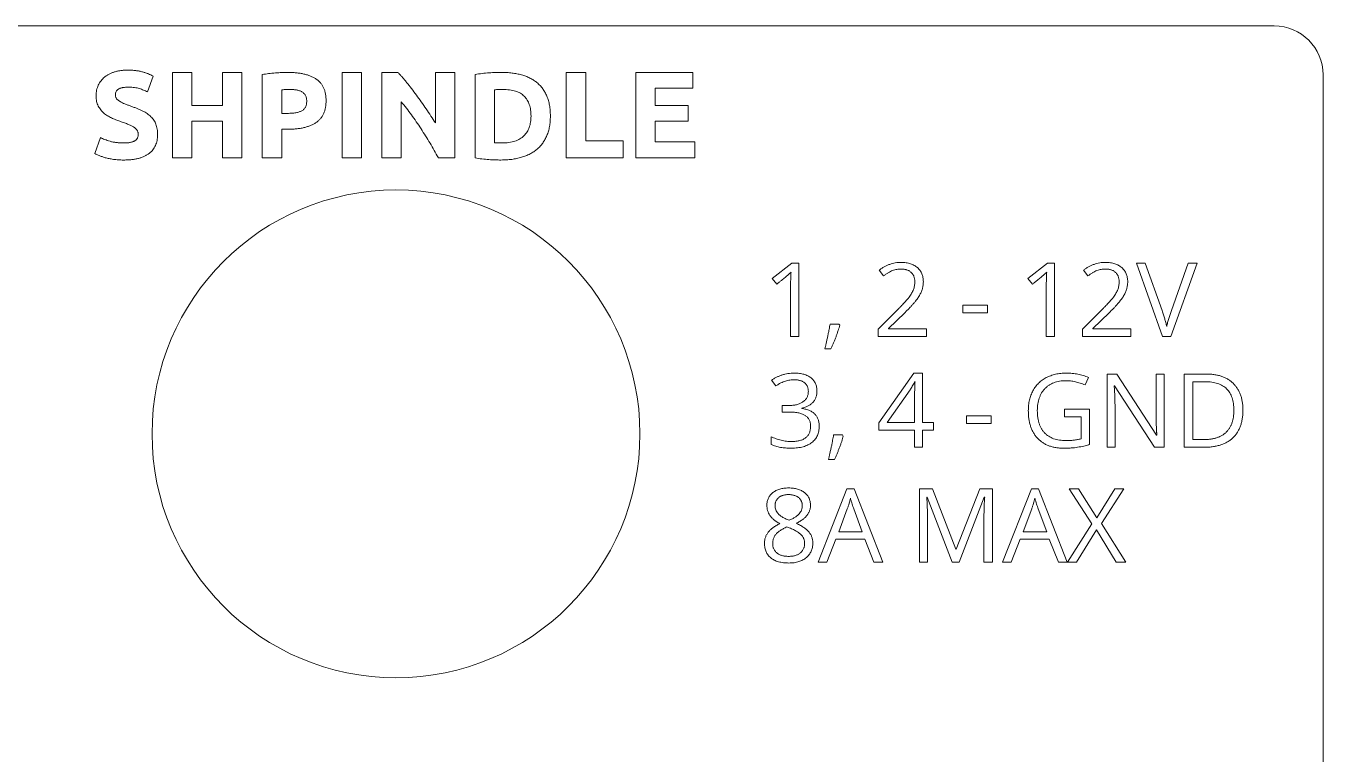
# Model space of a CAD drawing. Header units: millimetres. Extents: x 0 to 106, y -84 to 99.
# Drawn here: x 52.8 to 106, y 69.1 to 98.9 of the extents above; entities that cross this region are included whole.
import ezdxf

# ---------------------------------------------------------------- set-up
doc = ezdxf.new("R2010")
doc.units = ezdxf.units.MM
doc.layers.get('0').update_dxf_attribs({"lineweight": 5})
doc.layers.add('Layer1', color=50, linetype='Continuous', lineweight=15)

msp = doc.modelspace()

# ---------------------------------------------------------------- linework, layer by layer
for p, q in [((58.041, 96.884), (57.815, 96.235)), ((58.835, 93.532), (58.835, 97.032)), ((58.835, 97.032), (59.628, 97.032)), ((59.628, 97.032), (59.628, 95.679)), ((60.888, 97.032), (61.681, 97.032)), ((60.888, 95.679), (60.888, 97.032)), ((61.681, 97.032), (61.681, 93.532)), ((62.521, 93.532), (62.521, 96.943)), ((65.788, 97.032), (66.581, 97.032)), ((65.788, 93.532), (65.788, 97.032)), ((66.581, 97.032), (66.581, 93.532)), ((67.421, 97.032), (68.079, 97.032)), ((67.421, 93.532), (67.421, 97.032)), ((69.615, 94.964), (69.615, 97.032)), ((69.615, 97.032), (70.408, 97.032)), ((70.408, 97.032), (70.408, 93.532)), ((71.248, 93.529), (71.248, 96.947)), ((74.981, 97.032), (75.775, 97.032)), ((74.981, 93.532), (74.981, 97.032)), ((75.775, 97.032), (75.775, 94.232)), ((77.828, 93.532), (77.828, 97.032)), ((77.828, 97.032), (80.161, 97.032)), ((80.161, 97.032), (80.161, 96.379)), ((63.315, 96.318), (63.315, 95.352)), ((72.041, 96.317), (72.041, 94.149)), ((80.161, 96.379), (78.621, 96.379)), ((78.621, 96.379), (78.621, 95.679)), ((68.215, 95.828), (68.215, 93.532)), ((59.628, 95.679), (60.888, 95.679)), ((63.315, 95.352), (63.552, 95.352)), ((78.621, 95.679), (79.975, 95.679)), ((79.975, 95.679), (79.975, 95.026)), ((59.628, 95.026), (59.628, 93.532)), ((60.888, 95.026), (59.628, 95.026)), ((60.888, 93.532), (60.888, 95.026)), ((63.554, 94.699), (63.315, 94.699)), ((63.315, 94.699), (63.315, 93.532)), ((79.975, 95.026), (78.621, 95.026)), ((78.621, 95.026), (78.621, 94.186)), ((55.661, 93.707), (55.883, 94.361)), ((75.775, 94.232), (77.315, 94.232)), ((77.315, 94.232), (77.315, 93.532)), ((78.621, 94.186), (80.255, 94.186)), ((80.255, 94.186), (80.255, 93.532)), ((59.628, 93.532), (58.835, 93.532)), ((61.681, 93.532), (60.888, 93.532)), ((63.315, 93.532), (62.521, 93.532)), ((66.581, 93.532), (65.788, 93.532)), ((68.215, 93.532), (67.421, 93.532)), ((70.408, 93.532), (69.736, 93.532)), ((77.315, 93.532), (74.981, 93.532)), ((80.255, 93.532), (77.828, 93.532)), ((83.423, 88.583), (84.222, 89.203)), ((84.222, 89.203), (84.509, 89.203)), ((84.509, 89.203), (84.509, 86.203)), ((87.982, 88.684), (87.8, 88.916)), ((93.904, 88.583), (94.702, 89.203)), ((94.702, 89.203), (94.99, 89.203)), ((94.99, 89.203), (94.99, 86.203)), ((96.358, 88.684), (96.177, 88.916)), ((99.419, 86.203), (98.347, 89.203)), ((98.347, 89.203), (98.715, 89.203)), ((98.715, 89.203), (99.403, 87.262)), ((100.841, 89.203), (99.763, 86.203)), ((99.783, 87.274), (100.466, 89.203)), ((100.466, 89.203), (100.841, 89.203)), ((83.605, 88.346), (83.423, 88.583)), ((84.176, 86.203), (84.176, 88.338)), ((94.085, 88.346), (93.904, 88.583)), ((94.657, 86.203), (94.657, 88.338)), ((87.761, 86.498), (88.556, 87.296)), ((91.236, 87.176), (91.236, 87.489)), ((91.236, 87.489), (92.251, 87.489)), ((92.251, 87.489), (92.251, 87.176)), ((96.138, 86.498), (96.933, 87.296)), ((85.79, 86.709), (86.157, 86.709)), ((86.157, 86.709), (86.188, 86.663)), ((88.852, 87.173), (88.191, 86.531)), ((92.251, 87.176), (91.236, 87.176)), ((97.228, 87.173), (96.567, 86.531)), ((84.509, 86.203), (84.176, 86.203)), ((87.761, 86.203), (87.761, 86.498)), ((89.743, 86.203), (87.761, 86.203)), ((88.191, 86.531), (88.191, 86.515)), ((88.191, 86.515), (89.743, 86.515)), ((89.743, 86.515), (89.743, 86.203)), ((94.99, 86.203), (94.657, 86.203)), ((96.138, 86.203), (96.138, 86.498)), ((98.12, 86.203), (96.138, 86.203)), ((96.567, 86.531), (96.567, 86.515)), ((96.567, 86.515), (98.12, 86.515)), ((98.12, 86.515), (98.12, 86.203)), ((99.763, 86.203), (99.419, 86.203)), ((85.83, 85.696), (85.578, 85.696)), ((87.789, 82.662), (89.22, 84.7)), ((89.22, 84.7), (89.581, 84.7)), ((89.581, 84.7), (89.581, 82.674)), ((97.15, 81.661), (97.15, 84.661)), ((97.15, 84.661), (97.544, 84.661)), ((97.544, 84.661), (99.169, 82.154)), ((99.157, 82.94), (99.157, 84.661)), ((99.157, 84.661), (99.484, 84.661)), ((99.484, 84.661), (99.484, 81.661)), ((100.309, 81.661), (100.309, 84.661)), ((100.309, 84.661), (101.233, 84.661)), ((83.564, 84.177), (83.391, 84.407)), ((89.073, 84.014), (88.13, 82.674)), ((89.276, 84.342), (89.259, 84.342)), ((96.384, 84.524), (96.247, 84.216)), ((97.456, 84.179), (97.439, 84.179)), ((99.085, 81.661), (97.456, 84.179)), ((101.169, 84.35), (100.659, 84.35)), ((100.659, 84.35), (100.659, 81.973)), ((89.255, 82.674), (89.255, 83.676)), ((83.834, 83.103), (83.834, 83.376)), ((83.834, 83.376), (84.136, 83.376)), ((84.132, 83.103), (83.834, 83.103)), ((84.635, 83.267), (84.635, 83.25)), ((91.38, 82.635), (91.38, 82.947)), ((91.38, 82.947), (92.396, 82.947)), ((92.396, 82.947), (92.396, 82.635)), ((95.403, 83.22), (96.429, 83.22)), ((95.403, 82.908), (95.403, 83.22)), ((96.429, 83.22), (96.429, 81.775)), ((97.472, 83.367), (97.472, 81.661)), ((87.789, 82.363), (87.789, 82.662)), ((88.13, 82.674), (89.255, 82.674)), ((89.581, 82.674), (90.031, 82.674)), ((90.031, 82.674), (90.031, 82.363)), ((92.396, 82.635), (91.38, 82.635)), ((96.079, 82.908), (95.403, 82.908)), ((96.079, 82.004), (96.079, 82.908)), ((83.374, 81.775), (83.374, 82.092)), ((85.935, 82.168), (86.302, 82.168)), ((86.302, 82.168), (86.333, 82.122)), ((89.255, 82.363), (87.789, 82.363)), ((89.255, 81.661), (89.255, 82.363)), ((90.031, 82.363), (89.581, 82.363)), ((89.581, 82.363), (89.581, 81.661)), ((99.169, 82.154), (99.185, 82.154)), ((100.659, 81.973), (101.086, 81.973)), ((89.581, 81.661), (89.255, 81.661)), ((97.472, 81.661), (97.15, 81.661)), ((99.484, 81.661), (99.085, 81.661)), ((101.144, 81.661), (100.309, 81.661)), ((85.975, 81.155), (85.723, 81.155)), ((85.305, 76.952), (86.486, 79.952)), ((86.486, 79.952), (86.778, 79.952)), ((86.778, 79.952), (87.954, 76.952)), ((89.46, 76.952), (89.46, 79.952)), ((89.46, 79.952), (89.986, 79.952)), ((89.986, 79.952), (90.945, 77.478)), ((90.961, 77.478), (91.929, 79.952)), ((91.929, 79.952), (92.45, 79.952)), ((92.45, 79.952), (92.45, 76.952)), ((92.863, 76.952), (94.045, 79.952)), ((94.045, 79.952), (94.337, 79.952)), ((94.337, 79.952), (95.512, 76.952)), ((96.522, 78.52), (95.596, 79.952)), ((95.596, 79.952), (95.981, 79.952)), ((95.981, 79.952), (96.723, 78.764)), ((96.723, 78.764), (97.47, 79.952)), ((97.84, 79.952), (96.914, 78.532)), ((97.47, 79.952), (97.84, 79.952)), ((89.771, 79.612), (89.754, 79.612)), ((90.796, 76.952), (89.771, 79.612)), ((92.114, 79.608), (91.079, 76.952)), ((92.13, 79.608), (92.114, 79.608)), ((86.499, 79.134), (86.148, 78.199)), ((87.113, 78.199), (86.766, 79.134)), ((89.783, 78.86), (89.783, 76.952)), ((92.102, 76.952), (92.102, 78.885)), ((94.057, 79.134), (93.706, 78.199)), ((94.671, 78.199), (94.325, 79.134)), ((86.148, 78.199), (87.113, 78.199)), ((93.706, 78.199), (94.671, 78.199)), ((95.529, 76.952), (96.522, 78.52)), ((96.714, 78.272), (95.897, 76.952)), ((97.517, 76.952), (96.714, 78.272)), ((96.914, 78.532), (97.912, 76.952)), ((86.025, 77.887), (85.658, 76.952)), ((87.221, 77.887), (86.025, 77.887)), ((87.592, 76.952), (87.221, 77.887)), ((93.584, 77.887), (93.217, 76.952)), ((94.779, 77.887), (93.584, 77.887)), ((95.151, 76.952), (94.779, 77.887)), ((90.945, 77.478), (90.961, 77.478)), ((85.658, 76.952), (85.305, 76.952)), ((87.954, 76.952), (87.592, 76.952)), ((89.783, 76.952), (89.46, 76.952)), ((91.079, 76.952), (90.796, 76.952)), ((92.45, 76.952), (92.102, 76.952)), ((93.217, 76.952), (92.863, 76.952)), ((95.512, 76.952), (95.151, 76.952)), ((95.897, 76.952), (95.529, 76.952)), ((97.912, 76.952), (97.517, 76.952))]:
    msp.add_line(p, q)
for points, knots in [([(55.708, 96.068), (55.709, 96.108), (55.711, 96.186), (55.728, 96.299), (55.757, 96.407), (55.797, 96.508), (55.848, 96.603), (55.908, 96.69), (55.978, 96.77), (56.057, 96.843), (56.146, 96.908), (56.244, 96.965), (56.35, 97.013), (56.465, 97.054), (56.588, 97.086), (56.719, 97.109), (56.858, 97.123), (56.953, 97.125), (57.002, 97.126)], [0, 0, 0, 0, 0.063219, 0.123921, 0.182837, 0.240385, 0.297057, 0.35304, 0.409307, 0.466062, 0.524249, 0.583978, 0.645855, 0.710427, 0.778078, 0.848519, 0.922489, 1, 1, 1, 1]), ([(57.002, 97.126), (57.059, 97.125), (57.169, 97.124), (57.329, 97.108), (57.477, 97.086), (57.612, 97.052), (57.736, 97.013), (57.848, 96.973), (57.949, 96.93), (58.012, 96.899), (58.041, 96.884)], [0, 0, 0, 0, 0.15893, 0.307608, 0.445879, 0.574762, 0.695152, 0.805709, 0.907177, 1, 1, 1, 1]), ([(62.521, 96.943), (62.608, 96.958), (62.784, 96.989), (63.009, 97.009), (63.188, 97.021), (63.316, 97.028), (63.435, 97.031), (63.512, 97.032), (63.549, 97.032)], [0, 0, 0, 0, 0.254689, 0.521467, 0.653781, 0.777513, 0.893368, 1, 1, 1, 1]), ([(63.549, 97.032), (63.611, 97.031), (63.731, 97.03), (63.906, 97.017), (64.07, 96.997), (64.223, 96.967), (64.365, 96.929), (64.496, 96.883), (64.615, 96.827), (64.724, 96.764), (64.822, 96.691), (64.905, 96.605), (64.977, 96.51), (65.035, 96.403), (65.08, 96.286), (65.112, 96.157), (65.131, 96.019), (65.133, 95.923), (65.135, 95.873)], [0, 0, 0, 0, 0.08285, 0.161, 0.234365, 0.303545, 0.368783, 0.430529, 0.488946, 0.544708, 0.598498, 0.651326, 0.70401, 0.75736, 0.813095, 0.871706, 0.933674, 1, 1, 1, 1]), ([(68.079, 97.032), (68.107, 97.003), (68.164, 96.942), (68.251, 96.844), (68.343, 96.737), (68.471, 96.579), (68.637, 96.368), (68.837, 96.102), (69.04, 95.822), (69.238, 95.534), (69.431, 95.248), (69.554, 95.057), (69.615, 94.964)], [0, 0, 0, 0, 0.0468, 0.097647, 0.152193, 0.210647, 0.334438, 0.464244, 0.598481, 0.735624, 0.870866, 1, 1, 1, 1]), ([(71.248, 96.947), (71.341, 96.962), (71.53, 96.994), (71.769, 97.012), (71.958, 97.023), (72.091, 97.028), (72.213, 97.032), (72.291, 97.032), (72.329, 97.032)], [0, 0, 0, 0, 0.26092, 0.530021, 0.661913, 0.784281, 0.897203, 1, 1, 1, 1]), ([(72.329, 97.032), (72.402, 97.031), (72.546, 97.029), (72.757, 97.009), (72.957, 96.979), (73.147, 96.934), (73.325, 96.878), (73.49, 96.804), (73.643, 96.717), (73.781, 96.614), (73.908, 96.498), (74.016, 96.365), (74.111, 96.217), (74.176, 96.082), (74.221, 95.968), (74.249, 95.876), (74.274, 95.781), (74.293, 95.681), (74.31, 95.577), (74.32, 95.469), (74.327, 95.356), (74.328, 95.28), (74.328, 95.241)], [0, 0, 0, 0, 0.072035, 0.140751, 0.20666, 0.269891, 0.330837, 0.389347, 0.446292, 0.502185, 0.557672, 0.613383, 0.670138, 0.728804, 0.759121, 0.790238, 0.822399, 0.855581, 0.889728, 0.925314, 0.961972, 1, 1, 1, 1]), ([(57.042, 96.426), (57.019, 96.425), (56.974, 96.425), (56.91, 96.421), (56.85, 96.416), (56.796, 96.407), (56.746, 96.396), (56.701, 96.383), (56.662, 96.367), (56.618, 96.343), (56.571, 96.307), (56.529, 96.251), (56.506, 96.184), (56.503, 96.136), (56.501, 96.111)], [0, 0, 0, 0, 0.098891, 0.189667, 0.274518, 0.351726, 0.423441, 0.488943, 0.548042, 0.602869, 0.702592, 0.796938, 0.894342, 1, 1, 1, 1]), ([(57.815, 96.235), (57.762, 96.259), (57.654, 96.31), (57.51, 96.36), (57.384, 96.395), (57.278, 96.413), (57.163, 96.424), (57.084, 96.425), (57.042, 96.426)], [0, 0, 0, 0, 0.214882, 0.445942, 0.568996, 0.702527, 0.845656, 1, 1, 1, 1]), ([(63.615, 96.332), (63.588, 96.332), (63.534, 96.331), (63.455, 96.327), (63.382, 96.323), (63.336, 96.319), (63.315, 96.318)], [0, 0, 0, 0, 0.271501, 0.540807, 0.788454, 1, 1, 1, 1]), ([(64.341, 95.855), (64.341, 95.877), (64.34, 95.92), (64.33, 95.981), (64.315, 96.036), (64.292, 96.086), (64.264, 96.13), (64.23, 96.17), (64.19, 96.204), (64.145, 96.234), (64.095, 96.26), (64.04, 96.282), (63.979, 96.298), (63.89, 96.316), (63.768, 96.33), (63.668, 96.331), (63.615, 96.332)], [0, 0, 0, 0, 0.067573, 0.129221, 0.186575, 0.240747, 0.292862, 0.344915, 0.397447, 0.45138, 0.5075, 0.566774, 0.629975, 0.696605, 0.841416, 1, 1, 1, 1]), ([(72.376, 96.332), (72.348, 96.332), (72.291, 96.332), (72.207, 96.33), (72.123, 96.326), (72.068, 96.32), (72.041, 96.317)], [0, 0, 0, 0, 0.250147, 0.506894, 0.759544, 1, 1, 1, 1]), ([(73.535, 95.238), (73.534, 95.282), (73.532, 95.366), (73.519, 95.49), (73.497, 95.604), (73.468, 95.711), (73.428, 95.81), (73.38, 95.9), (73.324, 95.983), (73.257, 96.057), (73.182, 96.123), (73.097, 96.179), (73.002, 96.227), (72.895, 96.265), (72.78, 96.296), (72.654, 96.316), (72.518, 96.33), (72.425, 96.332), (72.376, 96.332)], [0, 0, 0, 0, 0.071652, 0.138873, 0.202466, 0.262798, 0.320276, 0.375811, 0.429885, 0.483706, 0.537563, 0.592955, 0.650959, 0.712006, 0.777049, 0.846445, 0.920395, 1, 1, 1, 1]), ([(56.686, 95.026), (56.627, 95.048), (56.509, 95.091), (56.364, 95.152), (56.251, 95.208), (56.169, 95.254), (56.093, 95.307), (56.021, 95.363), (55.954, 95.426), (55.895, 95.496), (55.841, 95.572), (55.793, 95.654), (55.755, 95.745), (55.727, 95.845), (55.711, 95.954), (55.709, 96.029), (55.708, 96.068)], [0, 0, 0, 0, 0.120871, 0.243844, 0.305424, 0.365845, 0.425494, 0.484928, 0.543972, 0.602843, 0.663034, 0.723864, 0.786837, 0.853426, 0.923984, 1, 1, 1, 1]), ([(56.501, 96.111), (56.502, 96.095), (56.503, 96.066), (56.513, 96.023), (56.528, 95.984), (56.549, 95.949), (56.577, 95.918), (56.609, 95.887), (56.647, 95.859), (56.705, 95.822), (56.785, 95.78), (56.891, 95.735), (57.008, 95.692), (57.09, 95.663), (57.133, 95.648)], [0, 0, 0, 0, 0.055139, 0.106204, 0.155999, 0.204237, 0.253786, 0.306916, 0.362995, 0.423086, 0.551638, 0.688579, 0.837835, 1, 1, 1, 1]), ([(63.552, 95.352), (63.583, 95.352), (63.645, 95.353), (63.734, 95.358), (63.817, 95.366), (63.894, 95.377), (63.965, 95.393), (64.03, 95.411), (64.089, 95.432), (64.142, 95.457), (64.19, 95.485), (64.23, 95.522), (64.265, 95.563), (64.293, 95.61), (64.315, 95.664), (64.33, 95.722), (64.34, 95.787), (64.341, 95.831), (64.341, 95.855)], [0, 0, 0, 0, 0.088309, 0.171309, 0.2491, 0.321912, 0.389323, 0.451459, 0.509895, 0.563977, 0.615239, 0.665271, 0.714928, 0.765833, 0.818812, 0.874991, 0.934739, 1, 1, 1, 1]), ([(65.135, 95.873), (65.133, 95.823), (65.131, 95.726), (65.112, 95.586), (65.08, 95.457), (65.036, 95.337), (64.977, 95.23), (64.906, 95.132), (64.822, 95.046), (64.725, 94.972), (64.616, 94.907), (64.497, 94.852), (64.366, 94.804), (64.225, 94.766), (64.073, 94.735), (63.909, 94.715), (63.735, 94.701), (63.615, 94.7), (63.554, 94.699)], [0, 0, 0, 0, 0.066811, 0.129268, 0.18805, 0.243835, 0.298061, 0.350946, 0.403876, 0.457927, 0.513884, 0.572157, 0.633556, 0.698406, 0.767479, 0.840343, 0.918001, 1, 1, 1, 1]), ([(69.736, 93.532), (69.68, 93.632), (69.57, 93.833), (69.395, 94.131), (69.214, 94.427), (69.027, 94.721), (68.834, 95.01), (68.634, 95.29), (68.429, 95.564), (68.286, 95.74), (68.215, 95.828)], [0, 0, 0, 0, 0.124403, 0.249657, 0.375451, 0.501832, 0.628188, 0.753135, 0.876985, 1, 1, 1, 1]), ([(57.133, 95.648), (57.178, 95.632), (57.265, 95.6), (57.39, 95.549), (57.506, 95.499), (57.615, 95.45), (57.714, 95.398), (57.804, 95.342), (57.886, 95.283), (57.958, 95.218), (58.024, 95.15), (58.078, 95.074), (58.126, 94.993), (58.163, 94.906), (58.192, 94.811), (58.213, 94.708), (58.226, 94.594), (58.227, 94.516), (58.228, 94.475)], [0, 0, 0, 0, 0.0818631, 0.1590654, 0.231652, 0.2991239, 0.3626657, 0.4228972, 0.4807224, 0.5359016, 0.5895419, 0.6426195, 0.6956349, 0.7491862, 0.8050514, 0.8654268, 0.9299699, 1, 1, 1, 1]), ([(74.328, 95.241), (74.328, 95.203), (74.327, 95.13), (74.32, 95.021), (74.31, 94.916), (74.293, 94.815), (74.274, 94.717), (74.248, 94.624), (74.221, 94.533), (74.176, 94.418), (74.111, 94.283), (74.017, 94.135), (73.909, 94), (73.784, 93.881), (73.645, 93.776), (73.493, 93.685), (73.325, 93.609), (73.144, 93.546), (72.95, 93.499), (72.745, 93.464), (72.528, 93.443), (72.379, 93.44), (72.303, 93.439)], [0, 0, 0, 0, 0.03638, 0.071401, 0.105596, 0.138835, 0.17112, 0.202401, 0.233103, 0.263236, 0.321758, 0.378241, 0.43383, 0.489286, 0.545264, 0.602459, 0.661746, 0.723743, 0.788245, 0.855576, 0.926035, 1, 1, 1, 1]), ([(72.35, 94.139), (72.399, 94.14), (72.493, 94.141), (72.629, 94.155), (72.756, 94.177), (72.873, 94.21), (72.981, 94.25), (73.079, 94.301), (73.167, 94.36), (73.245, 94.429), (73.314, 94.506), (73.373, 94.59), (73.423, 94.681), (73.464, 94.779), (73.496, 94.884), (73.518, 94.996), (73.533, 95.114), (73.534, 95.196), (73.535, 95.238)], [0, 0, 0, 0, 0.079068, 0.152951, 0.222402, 0.287975, 0.350137, 0.409345, 0.466556, 0.522541, 0.578231, 0.633815, 0.6897, 0.746725, 0.805848, 0.867536, 0.931991, 1, 1, 1, 1]), ([(57.435, 94.499), (57.434, 94.513), (57.433, 94.541), (57.425, 94.581), (57.412, 94.619), (57.392, 94.656), (57.367, 94.69), (57.337, 94.723), (57.301, 94.754), (57.26, 94.783), (57.213, 94.811), (57.158, 94.84), (57.097, 94.87), (57.029, 94.901), (56.953, 94.931), (56.87, 94.963), (56.781, 94.995), (56.718, 95.015), (56.686, 95.026)], [0, 0, 0, 0, 0.042809, 0.08483, 0.126056, 0.167614, 0.211073, 0.256681, 0.304465, 0.356023, 0.412172, 0.475853, 0.545881, 0.622331, 0.70636, 0.796941, 0.894809, 1, 1, 1, 1]), ([(55.883, 94.361), (55.911, 94.346), (55.969, 94.317), (56.064, 94.278), (56.168, 94.24), (56.281, 94.205), (56.406, 94.174), (56.544, 94.154), (56.696, 94.141), (56.801, 94.14), (56.856, 94.139)], [0, 0, 0, 0, 0.093495, 0.195325, 0.304037, 0.421414, 0.548618, 0.686937, 0.837181, 1, 1, 1, 1]), ([(58.228, 94.475), (58.227, 94.435), (58.226, 94.357), (58.208, 94.244), (58.181, 94.137), (58.144, 94.037), (58.095, 93.944), (58.035, 93.858), (57.964, 93.779), (57.883, 93.708), (57.79, 93.644), (57.687, 93.589), (57.572, 93.542), (57.447, 93.504), (57.311, 93.474), (57.163, 93.454), (57.005, 93.441), (56.897, 93.44), (56.84, 93.439)], [0, 0, 0, 0, 0.060865, 0.118966, 0.174453, 0.22831, 0.281551, 0.334527, 0.387829, 0.442732, 0.499506, 0.558898, 0.62142, 0.687692, 0.758314, 0.833981, 0.914319, 1, 1, 1, 1]), ([(56.856, 94.139), (56.883, 94.139), (56.935, 94.14), (57.009, 94.144), (57.076, 94.153), (57.136, 94.165), (57.189, 94.18), (57.237, 94.197), (57.279, 94.217), (57.315, 94.24), (57.347, 94.265), (57.373, 94.292), (57.394, 94.322), (57.414, 94.365), (57.431, 94.424), (57.433, 94.473), (57.435, 94.499)], [0, 0, 0, 0, 0.105477, 0.201747, 0.288176, 0.36592, 0.437445, 0.502689, 0.562077, 0.617473, 0.668354, 0.717643, 0.763618, 0.808678, 0.900768, 1, 1, 1, 1]), ([(72.041, 94.149), (72.062, 94.148), (72.105, 94.144), (72.176, 94.14), (72.259, 94.14), (72.318, 94.139), (72.35, 94.139)], [0, 0, 0, 0, 0.198447, 0.424973, 0.688939, 1, 1, 1, 1]), ([(56.84, 93.439), (56.802, 93.439), (56.728, 93.439), (56.62, 93.446), (56.517, 93.453), (56.42, 93.466), (56.329, 93.481), (56.243, 93.496), (56.163, 93.515), (56.065, 93.539), (55.956, 93.574), (55.841, 93.617), (55.745, 93.662), (55.688, 93.692), (55.661, 93.707)], [0, 0, 0, 0, 0.093691, 0.182133, 0.266525, 0.346533, 0.422071, 0.493109, 0.561003, 0.624393, 0.740082, 0.840374, 0.926602, 1, 1, 1, 1]), ([(72.303, 93.439), (72.266, 93.439), (72.189, 93.44), (72.069, 93.443), (71.941, 93.449), (71.758, 93.458), (71.525, 93.479), (71.34, 93.513), (71.248, 93.529)], [0, 0, 0, 0, 0.104514, 0.217303, 0.33912, 0.469246, 0.73585, 1, 1, 1, 1]), ([(84.193, 88.842), (84.178, 88.827), (84.146, 88.796), (84.107, 88.76), (84.072, 88.731), (84.042, 88.704), (83.998, 88.668), (83.942, 88.623), (83.875, 88.567), (83.795, 88.502), (83.704, 88.427), (83.639, 88.374), (83.605, 88.346)], [0, 0, 0, 0, 0.08278, 0.172908, 0.206024, 0.259299, 0.332923, 0.426193, 0.539108, 0.67289, 0.826317, 1, 1, 1, 1]), ([(84.176, 88.338), (84.177, 88.424), (84.178, 88.593), (84.188, 88.76), (84.193, 88.842)], [0, 0, 0, 0, 0.514218, 1, 1, 1, 1]), ([(87.8, 88.916), (87.835, 88.942), (87.903, 88.993), (88.012, 89.06), (88.122, 89.116), (88.235, 89.162), (88.35, 89.198), (88.467, 89.223), (88.587, 89.239), (88.667, 89.241), (88.708, 89.242)], [0, 0, 0, 0, 0.132527, 0.261246, 0.386973, 0.510012, 0.632616, 0.754318, 0.876056, 1, 1, 1, 1]), ([(88.713, 88.969), (88.682, 88.969), (88.621, 88.967), (88.53, 88.955), (88.442, 88.936), (88.355, 88.908), (88.267, 88.87), (88.175, 88.82), (88.079, 88.758), (88.015, 88.709), (87.982, 88.684)], [0, 0, 0, 0, 0.115541, 0.229629, 0.341671, 0.453366, 0.570751, 0.700233, 0.843076, 1, 1, 1, 1]), ([(88.708, 89.242), (88.742, 89.241), (88.81, 89.24), (88.908, 89.23), (89, 89.213), (89.086, 89.189), (89.167, 89.159), (89.242, 89.122), (89.311, 89.077), (89.375, 89.027), (89.431, 88.97), (89.481, 88.909), (89.522, 88.843), (89.557, 88.772), (89.583, 88.697), (89.602, 88.616), (89.614, 88.532), (89.615, 88.473), (89.616, 88.444)], [0, 0, 0, 0, 0.0758062, 0.1474644, 0.2159034, 0.2815278, 0.3444311, 0.4052166, 0.4651682, 0.5244653, 0.5830769, 0.6404263, 0.697301, 0.754303, 0.81237, 0.8723613, 0.9348814, 1, 1, 1, 1]), ([(89.266, 88.445), (89.266, 88.465), (89.265, 88.503), (89.258, 88.559), (89.246, 88.612), (89.231, 88.662), (89.21, 88.708), (89.184, 88.752), (89.154, 88.791), (89.12, 88.829), (89.081, 88.861), (89.04, 88.891), (88.993, 88.914), (88.944, 88.935), (88.891, 88.95), (88.835, 88.962), (88.775, 88.967), (88.734, 88.969), (88.713, 88.969)], [0, 0, 0, 0, 0.068466, 0.133109, 0.19591, 0.255904, 0.314621, 0.372797, 0.430203, 0.488601, 0.547118, 0.606396, 0.666012, 0.727042, 0.79088, 0.85713, 0.926602, 1, 1, 1, 1]), ([(94.673, 88.842), (94.658, 88.827), (94.626, 88.796), (94.588, 88.76), (94.553, 88.731), (94.522, 88.704), (94.478, 88.668), (94.423, 88.623), (94.356, 88.567), (94.276, 88.502), (94.185, 88.427), (94.12, 88.374), (94.085, 88.346)], [0, 0, 0, 0, 0.08278, 0.172908, 0.206024, 0.259299, 0.332923, 0.426193, 0.539108, 0.67289, 0.826317, 1, 1, 1, 1]), ([(94.657, 88.338), (94.657, 88.424), (94.659, 88.593), (94.669, 88.76), (94.673, 88.842)], [0, 0, 0, 0, 0.514218, 1, 1, 1, 1]), ([(96.177, 88.916), (96.212, 88.942), (96.28, 88.993), (96.388, 89.06), (96.499, 89.116), (96.611, 89.162), (96.726, 89.198), (96.844, 89.223), (96.963, 89.239), (97.044, 89.241), (97.085, 89.242)], [0, 0, 0, 0, 0.132527, 0.261246, 0.386973, 0.510012, 0.632616, 0.754318, 0.876056, 1, 1, 1, 1]), ([(97.089, 88.969), (97.059, 88.969), (96.997, 88.967), (96.907, 88.955), (96.818, 88.936), (96.731, 88.908), (96.643, 88.87), (96.552, 88.82), (96.455, 88.758), (96.392, 88.709), (96.358, 88.684)], [0, 0, 0, 0, 0.115541, 0.229629, 0.341671, 0.453366, 0.570751, 0.700233, 0.843076, 1, 1, 1, 1]), ([(97.085, 89.242), (97.119, 89.241), (97.186, 89.24), (97.284, 89.23), (97.376, 89.213), (97.463, 89.189), (97.544, 89.159), (97.619, 89.122), (97.688, 89.077), (97.751, 89.027), (97.808, 88.97), (97.858, 88.909), (97.899, 88.843), (97.934, 88.772), (97.96, 88.697), (97.978, 88.616), (97.99, 88.532), (97.992, 88.473), (97.992, 88.444)], [0, 0, 0, 0, 0.075806, 0.147464, 0.215903, 0.281528, 0.344431, 0.405217, 0.465168, 0.524465, 0.583077, 0.640426, 0.697301, 0.754303, 0.81237, 0.872361, 0.934881, 1, 1, 1, 1]), ([(97.643, 88.445), (97.642, 88.465), (97.641, 88.503), (97.635, 88.559), (97.623, 88.612), (97.607, 88.662), (97.587, 88.708), (97.561, 88.752), (97.531, 88.791), (97.497, 88.829), (97.458, 88.861), (97.416, 88.891), (97.37, 88.914), (97.321, 88.935), (97.268, 88.95), (97.212, 88.962), (97.152, 88.967), (97.111, 88.969), (97.089, 88.969)], [0, 0, 0, 0, 0.068466, 0.133109, 0.19591, 0.255904, 0.314621, 0.372797, 0.430203, 0.488601, 0.547118, 0.606396, 0.666012, 0.727042, 0.79088, 0.85713, 0.926602, 1, 1, 1, 1]), ([(88.556, 87.296), (88.585, 87.326), (88.641, 87.382), (88.72, 87.464), (88.792, 87.54), (88.856, 87.608), (88.911, 87.671), (88.96, 87.726), (89, 87.775), (89.044, 87.83), (89.089, 87.896), (89.136, 87.973), (89.177, 88.049), (89.209, 88.125), (89.236, 88.201), (89.253, 88.28), (89.264, 88.362), (89.266, 88.417), (89.266, 88.445)], [0, 0, 0, 0, 0.089279, 0.17144, 0.246179, 0.313801, 0.373726, 0.426843, 0.472309, 0.511066, 0.579412, 0.644521, 0.706101, 0.764816, 0.82221, 0.880173, 0.939445, 1, 1, 1, 1]), ([(89.616, 88.444), (89.615, 88.42), (89.614, 88.372), (89.606, 88.301), (89.594, 88.23), (89.576, 88.159), (89.553, 88.089), (89.526, 88.018), (89.492, 87.948), (89.454, 87.877), (89.409, 87.804), (89.355, 87.728), (89.293, 87.646), (89.222, 87.56), (89.142, 87.47), (89.053, 87.375), (88.956, 87.275), (88.887, 87.208), (88.852, 87.173)], [0, 0, 0, 0, 0.046737, 0.093735, 0.140729, 0.188465, 0.237198, 0.286871, 0.337593, 0.389752, 0.445147, 0.506504, 0.573737, 0.64663, 0.725538, 0.811131, 0.902603, 1, 1, 1, 1]), ([(96.933, 87.296), (96.962, 87.326), (97.018, 87.382), (97.097, 87.464), (97.168, 87.54), (97.232, 87.608), (97.288, 87.671), (97.336, 87.726), (97.377, 87.775), (97.42, 87.83), (97.466, 87.896), (97.512, 87.973), (97.553, 88.049), (97.586, 88.125), (97.612, 88.201), (97.629, 88.28), (97.641, 88.362), (97.642, 88.417), (97.643, 88.445)], [0, 0, 0, 0, 0.089279, 0.17144, 0.246179, 0.313801, 0.373726, 0.426843, 0.472309, 0.511066, 0.579412, 0.644521, 0.706101, 0.764816, 0.82221, 0.880173, 0.939445, 1, 1, 1, 1]), ([(97.992, 88.444), (97.992, 88.42), (97.991, 88.372), (97.982, 88.301), (97.971, 88.23), (97.953, 88.159), (97.929, 88.089), (97.902, 88.018), (97.869, 87.948), (97.831, 87.877), (97.786, 87.804), (97.732, 87.728), (97.67, 87.646), (97.599, 87.56), (97.518, 87.47), (97.43, 87.375), (97.332, 87.275), (97.264, 87.208), (97.228, 87.173)], [0, 0, 0, 0, 0.046737, 0.093735, 0.140729, 0.188465, 0.237198, 0.286871, 0.337593, 0.389752, 0.445147, 0.506504, 0.573737, 0.64663, 0.725538, 0.811131, 0.902603, 1, 1, 1, 1]), ([(99.403, 87.262), (99.422, 87.206), (99.459, 87.097), (99.51, 86.934), (99.554, 86.772), (99.579, 86.664), (99.591, 86.611)], [0, 0, 0, 0, 0.258958, 0.51115, 0.75886, 1, 1, 1, 1]), ([(99.591, 86.611), (99.604, 86.667), (99.629, 86.778), (99.676, 86.944), (99.726, 87.11), (99.764, 87.219), (99.783, 87.274)], [0, 0, 0, 0, 0.247334, 0.496008, 0.746648, 1, 1, 1, 1]), ([(85.578, 85.696), (85.588, 85.734), (85.608, 85.812), (85.637, 85.935), (85.667, 86.071), (85.698, 86.215), (85.728, 86.357), (85.754, 86.488), (85.774, 86.604), (85.785, 86.676), (85.79, 86.709)], [0, 0, 0, 0, 0.110957, 0.233618, 0.368004, 0.514254, 0.658987, 0.78838, 0.901778, 1, 1, 1, 1]), ([(86.188, 86.663), (86.179, 86.628), (86.159, 86.555), (86.123, 86.442), (86.082, 86.32), (86.036, 86.193), (85.987, 86.064), (85.937, 85.937), (85.884, 85.815), (85.848, 85.736), (85.83, 85.696)], [0, 0, 0, 0, 0.105906, 0.220836, 0.344699, 0.478303, 0.614592, 0.746696, 0.875119, 1, 1, 1, 1]), ([(83.391, 84.407), (83.423, 84.429), (83.487, 84.474), (83.591, 84.532), (83.702, 84.582), (83.819, 84.624), (83.942, 84.658), (84.068, 84.682), (84.198, 84.698), (84.285, 84.699), (84.33, 84.7)], [0, 0, 0, 0, 0.116182, 0.234752, 0.356291, 0.481289, 0.608916, 0.73728, 0.867181, 1, 1, 1, 1]), ([(84.33, 84.7), (84.365, 84.7), (84.434, 84.699), (84.535, 84.689), (84.63, 84.674), (84.719, 84.653), (84.801, 84.625), (84.878, 84.592), (84.948, 84.551), (85.012, 84.506), (85.07, 84.455), (85.119, 84.398), (85.162, 84.338), (85.196, 84.272), (85.223, 84.202), (85.242, 84.127), (85.254, 84.048), (85.255, 83.994), (85.256, 83.966)], [0, 0, 0, 0, 0.079781, 0.155282, 0.22728, 0.295255, 0.360248, 0.422482, 0.482905, 0.541707, 0.599155, 0.655014, 0.710005, 0.76504, 0.820725, 0.878088, 0.937509, 1, 1, 1, 1]), ([(93.919, 83.16), (93.92, 83.199), (93.921, 83.274), (93.929, 83.386), (93.945, 83.494), (93.965, 83.598), (93.991, 83.699), (94.024, 83.796), (94.062, 83.889), (94.106, 83.978), (94.156, 84.064), (94.212, 84.144), (94.272, 84.219), (94.337, 84.289), (94.408, 84.354), (94.485, 84.413), (94.566, 84.467), (94.652, 84.516), (94.742, 84.559), (94.837, 84.597), (94.935, 84.629), (95.038, 84.655), (95.144, 84.675), (95.254, 84.69), (95.367, 84.698), (95.444, 84.7), (95.483, 84.7)], [0, 0, 0, 0, 0.04633, 0.091305, 0.135109, 0.177833, 0.219616, 0.260687, 0.301233, 0.341452, 0.381211, 0.420297, 0.458988, 0.49748, 0.535987, 0.574758, 0.613974, 0.6537, 0.694145, 0.735054, 0.776589, 0.819084, 0.862483, 0.906982, 0.95269, 1, 1, 1, 1]), ([(95.483, 84.7), (95.523, 84.7), (95.603, 84.698), (95.721, 84.691), (95.836, 84.676), (95.95, 84.658), (96.062, 84.632), (96.171, 84.602), (96.279, 84.566), (96.349, 84.538), (96.384, 84.524)], [0, 0, 0, 0, 0.129878, 0.257365, 0.383502, 0.508429, 0.632027, 0.755151, 0.87749, 1, 1, 1, 1]), ([(101.233, 84.661), (101.29, 84.66), (101.401, 84.658), (101.562, 84.639), (101.714, 84.609), (101.857, 84.568), (101.989, 84.513), (102.112, 84.446), (102.224, 84.366), (102.327, 84.275), (102.419, 84.174), (102.498, 84.061), (102.565, 83.94), (102.621, 83.808), (102.663, 83.667), (102.693, 83.517), (102.712, 83.356), (102.714, 83.246), (102.715, 83.19)], [0, 0, 0, 0, 0.07213, 0.1402892, 0.2054396, 0.2675305, 0.3277949, 0.3862253, 0.4440187, 0.5016233, 0.5592074, 0.6167914, 0.6751204, 0.7346746, 0.7965935, 0.8609897, 0.9286391, 1, 1, 1, 1]), ([(84.339, 84.428), (84.306, 84.427), (84.242, 84.426), (84.147, 84.415), (84.054, 84.399), (83.963, 84.375), (83.871, 84.342), (83.774, 84.297), (83.67, 84.243), (83.601, 84.199), (83.564, 84.177)], [0, 0, 0, 0, 0.1186158, 0.2334406, 0.3471239, 0.4584064, 0.574863, 0.703394, 0.8450413, 1, 1, 1, 1]), ([(84.902, 83.959), (84.902, 83.977), (84.901, 84.011), (84.893, 84.062), (84.882, 84.11), (84.866, 84.155), (84.843, 84.196), (84.817, 84.235), (84.786, 84.271), (84.751, 84.304), (84.711, 84.333), (84.668, 84.359), (84.621, 84.38), (84.571, 84.398), (84.518, 84.411), (84.461, 84.42), (84.401, 84.427), (84.36, 84.427), (84.339, 84.428)], [0, 0, 0, 0, 0.064758, 0.12568, 0.184697, 0.241914, 0.298476, 0.355157, 0.411451, 0.470247, 0.529647, 0.590289, 0.651799, 0.715045, 0.781727, 0.851099, 0.923515, 1, 1, 1, 1]), ([(89.259, 84.342), (89.243, 84.31), (89.212, 84.249), (89.165, 84.163), (89.119, 84.085), (89.088, 84.037), (89.073, 84.014)], [0, 0, 0, 0, 0.2816519, 0.5432565, 0.7814155, 1, 1, 1, 1]), ([(89.255, 83.676), (89.255, 83.726), (89.256, 83.831), (89.261, 83.993), (89.266, 84.164), (89.273, 84.281), (89.276, 84.342)], [0, 0, 0, 0, 0.228389, 0.471472, 0.728336, 1, 1, 1, 1]), ([(95.46, 84.389), (95.415, 84.388), (95.328, 84.386), (95.201, 84.371), (95.081, 84.345), (94.969, 84.31), (94.865, 84.263), (94.767, 84.208), (94.678, 84.141), (94.596, 84.065), (94.524, 83.979), (94.46, 83.886), (94.408, 83.785), (94.363, 83.676), (94.33, 83.558), (94.306, 83.433), (94.291, 83.301), (94.289, 83.21), (94.288, 83.163)], [0, 0, 0, 0, 0.06997, 0.136255, 0.199369, 0.260109, 0.319316, 0.377281, 0.434929, 0.492679, 0.550815, 0.609088, 0.668387, 0.729139, 0.792331, 0.858106, 0.927184, 1, 1, 1, 1]), ([(96.247, 84.216), (96.214, 84.23), (96.147, 84.257), (96.046, 84.292), (95.946, 84.321), (95.847, 84.346), (95.749, 84.365), (95.652, 84.378), (95.556, 84.388), (95.492, 84.388), (95.46, 84.389)], [0, 0, 0, 0, 0.134781, 0.266765, 0.395024, 0.52027, 0.643334, 0.763814, 0.882871, 1, 1, 1, 1]), ([(97.439, 84.179), (97.445, 84.107), (97.455, 83.965), (97.465, 83.758), (97.471, 83.559), (97.472, 83.43), (97.472, 83.367)], [0, 0, 0, 0, 0.2669923, 0.5232201, 0.7672741, 1, 1, 1, 1]), ([(102.345, 83.178), (102.344, 83.225), (102.343, 83.316), (102.329, 83.449), (102.307, 83.572), (102.273, 83.687), (102.232, 83.793), (102.181, 83.89), (102.12, 83.977), (102.05, 84.056), (101.972, 84.126), (101.883, 84.186), (101.786, 84.237), (101.68, 84.279), (101.565, 84.31), (101.441, 84.334), (101.308, 84.347), (101.216, 84.349), (101.169, 84.35)], [0, 0, 0, 0, 0.074265, 0.144042, 0.209799, 0.272067, 0.331535, 0.388781, 0.444422, 0.499258, 0.554333, 0.610057, 0.667303, 0.726771, 0.789567, 0.855638, 0.925416, 1, 1, 1, 1]), ([(84.136, 83.376), (84.165, 83.376), (84.221, 83.377), (84.302, 83.384), (84.379, 83.396), (84.452, 83.414), (84.52, 83.434), (84.583, 83.462), (84.642, 83.493), (84.696, 83.529), (84.744, 83.57), (84.787, 83.614), (84.822, 83.662), (84.852, 83.714), (84.874, 83.77), (84.891, 83.83), (84.901, 83.893), (84.902, 83.937), (84.902, 83.959)], [0, 0, 0, 0, 0.07912, 0.154583, 0.226143, 0.294714, 0.359998, 0.422822, 0.483797, 0.544003, 0.602534, 0.658471, 0.713443, 0.768197, 0.823298, 0.879775, 0.938796, 1, 1, 1, 1]), ([(85.256, 83.966), (85.255, 83.943), (85.254, 83.898), (85.246, 83.833), (85.234, 83.77), (85.216, 83.71), (85.193, 83.654), (85.165, 83.602), (85.132, 83.552), (85.094, 83.505), (85.051, 83.463), (85.005, 83.423), (84.953, 83.388), (84.898, 83.355), (84.838, 83.328), (84.774, 83.304), (84.706, 83.282), (84.659, 83.272), (84.635, 83.267)], [0, 0, 0, 0, 0.0671, 0.131065, 0.193331, 0.253411, 0.312482, 0.370359, 0.428625, 0.48683, 0.545577, 0.605376, 0.665953, 0.727636, 0.791881, 0.85856, 0.927453, 1, 1, 1, 1]), ([(84.995, 82.532), (84.994, 82.555), (84.993, 82.6), (84.983, 82.665), (84.966, 82.726), (84.942, 82.782), (84.912, 82.834), (84.874, 82.881), (84.83, 82.924), (84.779, 82.962), (84.721, 82.996), (84.657, 83.024), (84.586, 83.048), (84.508, 83.068), (84.423, 83.084), (84.332, 83.095), (84.234, 83.102), (84.167, 83.102), (84.132, 83.103)], [0, 0, 0, 0, 0.058744, 0.114907, 0.167817, 0.219691, 0.270174, 0.32117, 0.3733, 0.427081, 0.484066, 0.543786, 0.607484, 0.676104, 0.749004, 0.827431, 0.910687, 1, 1, 1, 1]), ([(84.635, 83.25), (84.664, 83.246), (84.721, 83.237), (84.803, 83.22), (84.879, 83.197), (84.95, 83.17), (85.014, 83.138), (85.074, 83.103), (85.126, 83.062), (85.173, 83.017), (85.215, 82.969), (85.25, 82.916), (85.281, 82.86), (85.305, 82.8), (85.325, 82.737), (85.338, 82.67), (85.347, 82.599), (85.348, 82.551), (85.348, 82.526)], [0, 0, 0, 0, 0.078384, 0.152604, 0.222829, 0.289014, 0.352477, 0.412765, 0.471365, 0.528397, 0.584834, 0.640146, 0.696429, 0.753324, 0.811813, 0.871583, 0.934388, 1, 1, 1, 1]), ([(95.368, 81.622), (95.312, 81.623), (95.204, 81.625), (95.047, 81.646), (94.898, 81.676), (94.759, 81.721), (94.629, 81.777), (94.51, 81.848), (94.399, 81.93), (94.298, 82.025), (94.209, 82.132), (94.131, 82.249), (94.065, 82.376), (94.012, 82.514), (93.97, 82.661), (93.94, 82.818), (93.922, 82.986), (93.92, 83.101), (93.919, 83.16)], [0, 0, 0, 0, 0.069298, 0.135246, 0.19823, 0.258717, 0.31721, 0.374855, 0.431779, 0.489379, 0.547354, 0.605538, 0.66499, 0.726039, 0.789629, 0.856246, 0.926139, 1, 1, 1, 1]), ([(94.288, 83.163), (94.289, 83.114), (94.291, 83.019), (94.305, 82.882), (94.328, 82.753), (94.361, 82.633), (94.403, 82.522), (94.454, 82.421), (94.515, 82.328), (94.585, 82.245), (94.665, 82.172), (94.754, 82.108), (94.851, 82.053), (94.957, 82.01), (95.072, 81.975), (95.195, 81.952), (95.327, 81.937), (95.418, 81.935), (95.465, 81.934)], [0, 0, 0, 0, 0.0754291, 0.1461784, 0.2132434, 0.2768388, 0.3374323, 0.3953497, 0.4520031, 0.507716, 0.563058, 0.6186223, 0.675621, 0.734237, 0.7952994, 0.8597142, 0.9276973, 1, 1, 1, 1]), ([(101.086, 81.973), (101.137, 81.974), (101.235, 81.976), (101.378, 81.99), (101.511, 82.013), (101.634, 82.047), (101.748, 82.089), (101.852, 82.141), (101.946, 82.204), (102.031, 82.275), (102.105, 82.356), (102.17, 82.447), (102.224, 82.547), (102.269, 82.655), (102.303, 82.773), (102.328, 82.9), (102.343, 83.036), (102.345, 83.13), (102.345, 83.178)], [0, 0, 0, 0, 0.076245, 0.147918, 0.215124, 0.27894, 0.33952, 0.397593, 0.453477, 0.508626, 0.563641, 0.618707, 0.675317, 0.73368, 0.795023, 0.859347, 0.927716, 1, 1, 1, 1]), ([(102.715, 83.19), (102.714, 83.13), (102.712, 83.013), (102.692, 82.843), (102.661, 82.684), (102.617, 82.536), (102.56, 82.398), (102.489, 82.272), (102.407, 82.156), (102.311, 82.052), (102.204, 81.959), (102.085, 81.879), (101.955, 81.812), (101.815, 81.756), (101.663, 81.714), (101.5, 81.683), (101.326, 81.665), (101.206, 81.662), (101.144, 81.661)], [0, 0, 0, 0, 0.072104, 0.140231, 0.204783, 0.266251, 0.325617, 0.383054, 0.4396, 0.495772, 0.552044, 0.609034, 0.667293, 0.727511, 0.790247, 0.856425, 0.926193, 1, 1, 1, 1]), ([(85.348, 82.526), (85.347, 82.49), (85.345, 82.422), (85.331, 82.322), (85.308, 82.228), (85.275, 82.141), (85.233, 82.059), (85.181, 81.984), (85.12, 81.916), (85.05, 81.854), (84.971, 81.799), (84.884, 81.752), (84.789, 81.712), (84.686, 81.679), (84.576, 81.653), (84.457, 81.635), (84.331, 81.624), (84.244, 81.623), (84.199, 81.622)], [0, 0, 0, 0, 0.06395, 0.124387, 0.182267, 0.238043, 0.293053, 0.347435, 0.40256, 0.458753, 0.516502, 0.575984, 0.637835, 0.702623, 0.770841, 0.842913, 0.919199, 1, 1, 1, 1]), ([(84.213, 81.895), (84.244, 81.896), (84.306, 81.896), (84.394, 81.904), (84.477, 81.917), (84.554, 81.933), (84.624, 81.956), (84.689, 81.983), (84.747, 82.015), (84.8, 82.053), (84.846, 82.096), (84.886, 82.144), (84.92, 82.196), (84.948, 82.254), (84.969, 82.317), (84.984, 82.384), (84.993, 82.457), (84.994, 82.507), (84.995, 82.532)], [0, 0, 0, 0, 0.082305, 0.159043, 0.231623, 0.299185, 0.363403, 0.423654, 0.481029, 0.536946, 0.590697, 0.644248, 0.698375, 0.753341, 0.810218, 0.870228, 0.932965, 1, 1, 1, 1]), ([(99.185, 82.154), (99.185, 82.16), (99.184, 82.174), (99.183, 82.2), (99.181, 82.233), (99.179, 82.273), (99.176, 82.321), (99.174, 82.377), (99.171, 82.441), (99.167, 82.51), (99.163, 82.581), (99.161, 82.648), (99.158, 82.71), (99.157, 82.766), (99.156, 82.817), (99.155, 82.863), (99.156, 82.903), (99.157, 82.928), (99.157, 82.94)], [0, 0, 0, 0, 0.0224964, 0.0550371, 0.0968922, 0.1487955, 0.210056, 0.2813221, 0.3626738, 0.4533391, 0.5455503, 0.6307357, 0.7097342, 0.7817236, 0.845976, 0.9040237, 0.9558809, 1, 1, 1, 1]), ([(83.374, 82.092), (83.408, 82.077), (83.474, 82.046), (83.577, 82.007), (83.683, 81.972), (83.792, 81.945), (83.9, 81.923), (84.007, 81.907), (84.111, 81.897), (84.179, 81.896), (84.213, 81.895)], [0, 0, 0, 0, 0.126181, 0.253166, 0.381358, 0.510972, 0.639707, 0.763783, 0.884231, 1, 1, 1, 1]), ([(85.723, 81.155), (85.732, 81.192), (85.752, 81.27), (85.781, 81.394), (85.812, 81.53), (85.843, 81.673), (85.873, 81.815), (85.898, 81.946), (85.919, 82.062), (85.93, 82.134), (85.935, 82.168)], [0, 0, 0, 0, 0.110957, 0.233618, 0.368004, 0.514254, 0.658987, 0.78838, 0.901778, 1, 1, 1, 1]), ([(86.333, 82.122), (86.324, 82.086), (86.304, 82.013), (86.268, 81.9), (86.227, 81.779), (86.181, 81.651), (86.132, 81.522), (86.082, 81.395), (86.029, 81.273), (85.993, 81.194), (85.975, 81.155)], [0, 0, 0, 0, 0.105906, 0.220836, 0.344699, 0.478303, 0.614592, 0.746696, 0.875119, 1, 1, 1, 1]), ([(95.465, 81.934), (95.517, 81.935), (95.621, 81.936), (95.776, 81.951), (95.929, 81.972), (96.029, 81.993), (96.079, 82.004)], [0, 0, 0, 0, 0.252647, 0.502207, 0.751388, 1, 1, 1, 1]), ([(84.199, 81.622), (84.16, 81.623), (84.084, 81.623), (83.972, 81.63), (83.865, 81.64), (83.762, 81.655), (83.662, 81.675), (83.565, 81.702), (83.468, 81.734), (83.406, 81.762), (83.374, 81.775)], [0, 0, 0, 0, 0.138227, 0.270914, 0.398196, 0.520357, 0.639366, 0.758817, 0.879011, 1, 1, 1, 1]), ([(96.429, 81.775), (96.389, 81.762), (96.309, 81.738), (96.188, 81.708), (96.065, 81.682), (95.94, 81.66), (95.81, 81.642), (95.671, 81.631), (95.523, 81.624), (95.421, 81.623), (95.368, 81.622)], [0, 0, 0, 0, 0.11614, 0.23218, 0.348426, 0.465022, 0.585957, 0.714784, 0.852942, 1, 1, 1, 1]), ([(83.203, 79.282), (83.203, 79.308), (83.204, 79.36), (83.216, 79.435), (83.235, 79.506), (83.262, 79.573), (83.296, 79.637), (83.338, 79.695), (83.388, 79.75), (83.445, 79.8), (83.508, 79.845), (83.576, 79.885), (83.65, 79.917), (83.729, 79.945), (83.813, 79.965), (83.902, 79.98), (83.996, 79.99), (84.061, 79.991), (84.094, 79.991)], [0, 0, 0, 0, 0.061803, 0.120909, 0.17793, 0.234194, 0.289227, 0.345372, 0.402874, 0.461756, 0.522373, 0.58387, 0.646363, 0.711694, 0.778729, 0.849074, 0.922555, 1, 1, 1, 1]), ([(84.094, 79.991), (84.127, 79.991), (84.193, 79.99), (84.288, 79.981), (84.378, 79.966), (84.463, 79.946), (84.542, 79.918), (84.616, 79.886), (84.685, 79.847), (84.748, 79.803), (84.805, 79.753), (84.854, 79.699), (84.896, 79.64), (84.931, 79.576), (84.957, 79.507), (84.975, 79.434), (84.988, 79.357), (84.989, 79.304), (84.989, 79.277)], [0, 0, 0, 0, 0.077719, 0.151461, 0.222128, 0.2895, 0.35367, 0.415864, 0.477006, 0.536444, 0.594818, 0.651476, 0.706864, 0.762476, 0.818959, 0.876855, 0.936848, 1, 1, 1, 1]), ([(83.735, 78.525), (83.712, 78.538), (83.667, 78.564), (83.603, 78.605), (83.545, 78.647), (83.491, 78.689), (83.442, 78.733), (83.398, 78.776), (83.36, 78.821), (83.315, 78.882), (83.269, 78.962), (83.231, 79.064), (83.207, 79.171), (83.204, 79.244), (83.203, 79.282)], [0, 0, 0, 0, 0.081639, 0.158818, 0.232573, 0.302722, 0.369451, 0.432974, 0.493604, 0.551625, 0.663671, 0.774438, 0.885547, 1, 1, 1, 1]), ([(84.09, 79.719), (84.069, 79.718), (84.028, 79.718), (83.968, 79.712), (83.912, 79.702), (83.859, 79.689), (83.81, 79.671), (83.765, 79.65), (83.722, 79.625), (83.684, 79.595), (83.65, 79.563), (83.62, 79.528), (83.594, 79.491), (83.573, 79.451), (83.557, 79.408), (83.545, 79.363), (83.539, 79.315), (83.538, 79.282), (83.537, 79.265)], [0, 0, 0, 0, 0.0778513, 0.1522765, 0.2228275, 0.2898943, 0.3541843, 0.4167146, 0.477354, 0.5371927, 0.595446, 0.6522356, 0.7081898, 0.7642816, 0.8199904, 0.8777122, 0.9379739, 1, 1, 1, 1]), ([(83.537, 79.265), (83.539, 79.235), (83.542, 79.175), (83.565, 79.088), (83.605, 79.009), (83.649, 78.948), (83.694, 78.903), (83.734, 78.869), (83.781, 78.835), (83.834, 78.802), (83.894, 78.768), (83.96, 78.734), (84.033, 78.699), (84.084, 78.678), (84.11, 78.667)], [0, 0, 0, 0, 0.103401, 0.202849, 0.300825, 0.401508, 0.455897, 0.515341, 0.579769, 0.651403, 0.728919, 0.812468, 0.90279, 1, 1, 1, 1]), ([(84.652, 79.265), (84.652, 79.282), (84.65, 79.315), (84.644, 79.364), (84.632, 79.409), (84.615, 79.452), (84.594, 79.492), (84.568, 79.53), (84.537, 79.565), (84.502, 79.596), (84.463, 79.625), (84.42, 79.65), (84.373, 79.671), (84.323, 79.689), (84.27, 79.703), (84.213, 79.711), (84.152, 79.718), (84.111, 79.718), (84.09, 79.719)], [0, 0, 0, 0, 0.062078, 0.121664, 0.179651, 0.235701, 0.290501, 0.346868, 0.403511, 0.461705, 0.521024, 0.582274, 0.644781, 0.709054, 0.776818, 0.847192, 0.921527, 1, 1, 1, 1]), ([(84.11, 78.667), (84.134, 78.677), (84.18, 78.697), (84.246, 78.728), (84.307, 78.761), (84.362, 78.794), (84.412, 78.827), (84.456, 78.862), (84.495, 78.896), (84.54, 78.943), (84.584, 79.005), (84.624, 79.086), (84.647, 79.174), (84.65, 79.234), (84.652, 79.265)], [0, 0, 0, 0, 0.090127, 0.174769, 0.255021, 0.329136, 0.398859, 0.463269, 0.523787, 0.58023, 0.686452, 0.790041, 0.892978, 1, 1, 1, 1]), ([(84.989, 79.277), (84.989, 79.258), (84.988, 79.222), (84.982, 79.169), (84.971, 79.117), (84.955, 79.066), (84.936, 79.016), (84.912, 78.967), (84.884, 78.92), (84.851, 78.873), (84.814, 78.828), (84.772, 78.784), (84.724, 78.742), (84.671, 78.7), (84.613, 78.659), (84.55, 78.619), (84.482, 78.58), (84.434, 78.556), (84.409, 78.544)], [0, 0, 0, 0, 0.055403, 0.10926, 0.163294, 0.216604, 0.270736, 0.32547, 0.380631, 0.437612, 0.49659, 0.55792, 0.622373, 0.690662, 0.762154, 0.837056, 0.916387, 1, 1, 1, 1]), ([(86.627, 79.569), (86.619, 79.535), (86.603, 79.465), (86.572, 79.359), (86.539, 79.248), (86.513, 79.172), (86.499, 79.134)], [0, 0, 0, 0, 0.2305514, 0.4729127, 0.7294975, 1, 1, 1, 1]), ([(86.766, 79.134), (86.755, 79.165), (86.73, 79.23), (86.697, 79.334), (86.661, 79.448), (86.639, 79.527), (86.627, 79.569)], [0, 0, 0, 0, 0.218277, 0.456694, 0.717493, 1, 1, 1, 1]), ([(89.754, 79.612), (89.759, 79.556), (89.768, 79.441), (89.776, 79.261), (89.782, 79.065), (89.782, 78.93), (89.783, 78.86)], [0, 0, 0, 0, 0.220848, 0.460738, 0.7207, 1, 1, 1, 1]), ([(92.102, 78.885), (92.102, 78.942), (92.103, 79.058), (92.109, 79.235), (92.117, 79.419), (92.126, 79.544), (92.13, 79.608)], [0, 0, 0, 0, 0.234826, 0.479856, 0.73514, 1, 1, 1, 1]), ([(94.186, 79.569), (94.178, 79.535), (94.161, 79.465), (94.131, 79.359), (94.097, 79.248), (94.071, 79.172), (94.057, 79.134)], [0, 0, 0, 0, 0.2305514, 0.4729127, 0.7294975, 1, 1, 1, 1]), ([(94.325, 79.134), (94.313, 79.165), (94.289, 79.23), (94.255, 79.334), (94.22, 79.448), (94.197, 79.527), (94.186, 79.569)], [0, 0, 0, 0, 0.218277, 0.456694, 0.717493, 1, 1, 1, 1]), ([(83.103, 77.721), (83.104, 77.742), (83.105, 77.784), (83.112, 77.846), (83.124, 77.907), (83.142, 77.965), (83.164, 78.022), (83.192, 78.077), (83.223, 78.13), (83.261, 78.181), (83.303, 78.231), (83.35, 78.278), (83.402, 78.324), (83.459, 78.368), (83.521, 78.409), (83.587, 78.451), (83.659, 78.489), (83.709, 78.513), (83.735, 78.525)], [0, 0, 0, 0, 0.058354, 0.115938, 0.172017, 0.228245, 0.284158, 0.340576, 0.397404, 0.45561, 0.515269, 0.576722, 0.640279, 0.706223, 0.775269, 0.847005, 0.921511, 1, 1, 1, 1]), ([(84.026, 78.394), (84.001, 78.383), (83.952, 78.362), (83.883, 78.327), (83.82, 78.291), (83.761, 78.255), (83.708, 78.217), (83.659, 78.18), (83.616, 78.141), (83.579, 78.1), (83.546, 78.059), (83.518, 78.015), (83.494, 77.97), (83.474, 77.923), (83.459, 77.873), (83.448, 77.822), (83.442, 77.769), (83.441, 77.732), (83.441, 77.714)], [0, 0, 0, 0, 0.085049, 0.16605, 0.242039, 0.313651, 0.382063, 0.445885, 0.506163, 0.563278, 0.61807, 0.671835, 0.724995, 0.777988, 0.831861, 0.886457, 0.942112, 1, 1, 1, 1]), ([(84.749, 77.731), (84.749, 77.748), (84.748, 77.781), (84.74, 77.829), (84.728, 77.876), (84.71, 77.922), (84.686, 77.966), (84.659, 78.009), (84.626, 78.05), (84.588, 78.091), (84.543, 78.13), (84.491, 78.169), (84.432, 78.207), (84.366, 78.246), (84.291, 78.283), (84.21, 78.321), (84.12, 78.358), (84.058, 78.382), (84.026, 78.394)], [0, 0, 0, 0, 0.04769, 0.094199, 0.140412, 0.187123, 0.234416, 0.282757, 0.333198, 0.385801, 0.441761, 0.503569, 0.570757, 0.643891, 0.723387, 0.809156, 0.901073, 1, 1, 1, 1]), ([(84.409, 78.544), (84.439, 78.529), (84.496, 78.501), (84.578, 78.457), (84.653, 78.412), (84.722, 78.367), (84.784, 78.32), (84.84, 78.274), (84.888, 78.226), (84.931, 78.178), (84.968, 78.129), (85, 78.078), (85.026, 78.025), (85.048, 77.971), (85.065, 77.914), (85.077, 77.855), (85.085, 77.795), (85.086, 77.754), (85.086, 77.733)], [0, 0, 0, 0, 0.087783, 0.171001, 0.248835, 0.322375, 0.390913, 0.455201, 0.515786, 0.572253, 0.626476, 0.680045, 0.732181, 0.784741, 0.837404, 0.890576, 0.94465, 1, 1, 1, 1]), ([(84.106, 76.913), (84.067, 76.914), (83.991, 76.915), (83.88, 76.926), (83.777, 76.942), (83.68, 76.965), (83.59, 76.994), (83.507, 77.03), (83.431, 77.073), (83.363, 77.123), (83.302, 77.178), (83.248, 77.239), (83.203, 77.306), (83.167, 77.379), (83.138, 77.456), (83.118, 77.54), (83.106, 77.629), (83.104, 77.69), (83.103, 77.721)], [0, 0, 0, 0, 0.080424, 0.156153, 0.227445, 0.295139, 0.359555, 0.421476, 0.480792, 0.53837, 0.594692, 0.649907, 0.704554, 0.759698, 0.816108, 0.87481, 0.935783, 1, 1, 1, 1]), ([(83.441, 77.714), (83.441, 77.694), (83.442, 77.654), (83.451, 77.597), (83.464, 77.543), (83.483, 77.492), (83.507, 77.445), (83.537, 77.401), (83.572, 77.361), (83.613, 77.324), (83.658, 77.292), (83.708, 77.264), (83.762, 77.239), (83.821, 77.22), (83.884, 77.205), (83.952, 77.194), (84.023, 77.188), (84.073, 77.187), (84.098, 77.186)], [0, 0, 0, 0, 0.06318, 0.123782, 0.181623, 0.23812, 0.29345, 0.3481, 0.404127, 0.461004, 0.519935, 0.579334, 0.641554, 0.706081, 0.773668, 0.845373, 0.920251, 1, 1, 1, 1]), ([(84.098, 77.186), (84.123, 77.187), (84.172, 77.188), (84.243, 77.194), (84.309, 77.206), (84.371, 77.222), (84.43, 77.242), (84.483, 77.267), (84.533, 77.297), (84.578, 77.331), (84.618, 77.369), (84.653, 77.411), (84.684, 77.456), (84.708, 77.504), (84.726, 77.556), (84.739, 77.612), (84.748, 77.67), (84.749, 77.711), (84.749, 77.731)], [0, 0, 0, 0, 0.077946, 0.151746, 0.221824, 0.288494, 0.352191, 0.41368, 0.47364, 0.532417, 0.590206, 0.646405, 0.702091, 0.758742, 0.815236, 0.874533, 0.93598, 1, 1, 1, 1]), ([(85.086, 77.733), (85.085, 77.702), (85.084, 77.643), (85.071, 77.556), (85.051, 77.474), (85.022, 77.397), (84.985, 77.324), (84.939, 77.256), (84.886, 77.193), (84.824, 77.135), (84.756, 77.082), (84.681, 77.038), (84.6, 76.998), (84.512, 76.968), (84.42, 76.942), (84.32, 76.926), (84.215, 76.916), (84.143, 76.914), (84.106, 76.913)], [0, 0, 0, 0, 0.063424, 0.123574, 0.182374, 0.239174, 0.295462, 0.351457, 0.408999, 0.467563, 0.527205, 0.587833, 0.64961, 0.713734, 0.780229, 0.849666, 0.923088, 1, 1, 1, 1])]:
    msp.add_open_spline(points, degree=3, knots=knots)
at = {"layer": 'Layer1'}
for p, q in [((104, 98.937), (2, 98.937)), ((106, 2), (106, 96.937))]:
    msp.add_line(p, q, dxfattribs=at)
msp.add_circle((68, 82.21), 10, dxfattribs=at)
msp.add_arc((104, 96.937), 2, 0, 90, dxfattribs=at)

doc.saveas('drawing.dxf')
